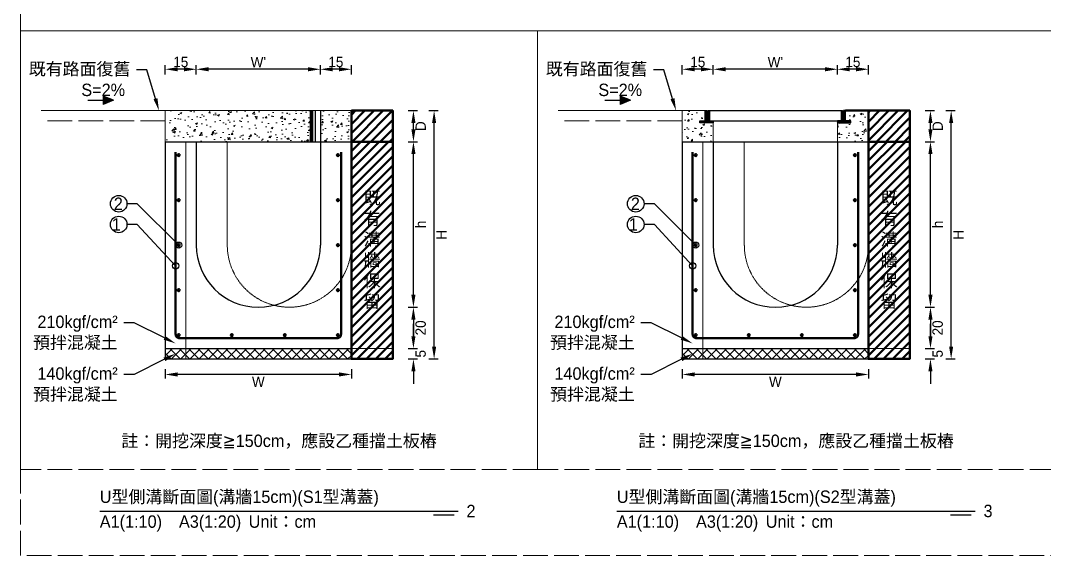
# Model space of a CAD drawing. Extents: x -8520 to 1950, y -2159 to 466.
# Drawn here: x -780 to -284.9, y -507 to -248.4 of the extents above; entities that cross this region are included whole.
import ezdxf
from ezdxf import colors
from ezdxf.entities.mleader import LeaderData, LeaderLine
from ezdxf.math import Vec2, Vec3

# ---------------------------------------------------------------- set-up
doc = ezdxf.new("R2010")
doc.units = 0
doc.header["$MEASUREMENT"] = 0
doc.linetypes.add('ACAD_ISO02W100', pattern=[15, 12, -3])
doc.linetypes.add('HIDDEN', pattern=[0.375, 0.25, -0.125])
for name, color, linetype, lineweight in [('一、3.基本-變更', 1, 'Continuous', 50), ('二、1.繪圖-既有設施', 8, 'Continuous', 20), ('二、2.繪圖-施作項目', 181, 'Continuous', 30), ('二、3.繪圖-排水流向', 170, 'Continuous', 30), ('二、4.繪圖-設計鋪面', 40, 'Continuous', 20), ('二、5.繪圖-鋼筋', 60, 'Continuous', 50), ('二、6.繪圖-其他施作項目', 35, 'Continuous', 30)]:
    doc.layers.add(name, color=color, linetype=linetype, lineweight=lineweight)
doc.layers.add('一、4.基本-隱藏', color=9, linetype='ACAD_ISO02W100', lineweight=20, plot=False)
doc.layers.add('三、3.文字-註解文字', color=2, linetype='Continuous')
doc.styles.add('次圖名(詳圖)', font='MS PGothic.ttf', dxfattribs={"height": 6})
doc.styles.add('註解文字(詳圖)', font='MS PGothic.ttf', dxfattribs={"height": 5})
doc.dimstyles.new('註解文字(詳圖)', dxfattribs={"dimtxt": 6, "dimasz": 6, "dimexe": 2, "dimexo": 5, "dimgap": 1, "dimtad": 2, "dimzin": 0, "dimdsep": 46, "dimtxsty": '註解文字(詳圖)', "dimcen": 0.1, "dimclrd": 256, "dimclre": 256, "dimclrt": 256, "dimadec": 0, "dimazin": 0, "dimtfac": 1, "dimtofl": 0, "dimtmove": 0, "dimatfit": 3, "dimfxlon": 1, "dimtolj": 1, "dimtzin": 0, "dimlwd": -1, "dimlwe": -1, "dimarcsym": 1})

# ---------------------------------------------------------------- blocks, each defined once
blk = doc.blocks.new('*D58')
at = {"layer": 'Defpoints', "color": 0, "transparency": 16777216}
for p in [(-445, -272), (-445, -307), (-385, -307)]:
    blk.add_point(p, dxfattribs=at)
at = {"layer": '三、3.文字-註解文字', "transparency": 16777216}
for p, q in [((-445, -274.5), (-445, -270)), ((-391, -272), (-439, -272)), ((-385, -274.5), (-385, -270))]:
    blk.add_line(p, q, dxfattribs=at)
for points in [[(-439, -271), (-439, -273), (-445, -272)], [(-391, -271), (-391, -273), (-385, -272)]]:
    blk.add_solid(points, dxfattribs=at)
at = {"layer": '三、3.文字-註解文字', "transparency": 16777216, "insert": (-415, -268.5), "char_height": 5, "attachment_point": 5, "style": '註解文字(詳圖)'}
blk.add_mtext("\\A1;W'", dxfattribs=at)
blk = doc.blocks.new('*D53')
at = {"layer": 'Defpoints', "color": 0, "transparency": 16777216}
for p in [(-460, -272), (-460, -307), (-445, -307)]:
    blk.add_point(p, dxfattribs=at)
at = {"layer": '三、3.文字-註解文字', "transparency": 16777216}
for p, q in [((-460, -274.5), (-460, -270)), ((-451, -272), (-454, -272)), ((-445, -274.5), (-445, -270))]:
    blk.add_line(p, q, dxfattribs=at)
for points in [[(-454, -271), (-454, -273), (-460, -272)], [(-451, -271), (-451, -273), (-445, -272)]]:
    blk.add_solid(points, dxfattribs=at)
at = {"layer": '三、3.文字-註解文字', "transparency": 16777216, "insert": (-452.5, -268.5), "char_height": 5, "attachment_point": 5, "style": '註解文字(詳圖)'}
blk.add_mtext('\\A1;15', dxfattribs=at)
blk = doc.blocks.new('*D54')
at = {"layer": 'Defpoints', "color": 0, "transparency": 16777216}
for p in [(-415, -307), (-340, -307), (-415, -387)]:
    blk.add_point(p, dxfattribs=at)
at = {"layer": '三、3.文字-註解文字', "transparency": 16777216}
for p, q in [((-342.5, -307), (-338, -307)), ((-340, -381), (-340, -313)), ((-342.5, -387), (-338, -387))]:
    blk.add_line(p, q, dxfattribs=at)
for points in [[(-341, -313), (-339, -313), (-340, -307)], [(-341, -381), (-339, -381), (-340, -387)]]:
    blk.add_solid(points, dxfattribs=at)
at = {"layer": '三、3.文字-註解文字', "transparency": 16777216, "insert": (-336.5, -347), "char_height": 5, "attachment_point": 5, "rotation": 90, "style": '註解文字(詳圖)'}
blk.add_mtext('\\A1;h', dxfattribs=at)
blk = doc.blocks.new('*D55')
at = {"layer": 'Defpoints', "color": 0, "transparency": 16777216}
for p in [(-415, -387), (-415, -407), (-340, -407)]:
    blk.add_point(p, dxfattribs=at)
at = {"layer": '三、3.文字-註解文字', "transparency": 16777216}
for p, q in [((-342.5, -387), (-338, -387)), ((-340, -393), (-340, -401)), ((-342.5, -407), (-338, -407))]:
    blk.add_line(p, q, dxfattribs=at)
for points in [[(-341, -393), (-339, -393), (-340, -387)], [(-341, -401), (-339, -401), (-340, -407)]]:
    blk.add_solid(points, dxfattribs=at)
at = {"layer": '三、3.文字-註解文字', "transparency": 16777216, "insert": (-336.5, -397), "char_height": 5, "attachment_point": 5, "rotation": 90, "style": '註解文字(詳圖)'}
blk.add_mtext('\\A1;20', dxfattribs=at)
blk = doc.blocks.new('*D56')
at = {"layer": 'Defpoints', "color": 0, "transparency": 16777216}
for p in [(-415, -407), (-415, -412), (-340, -412)]:
    blk.add_point(p, dxfattribs=at)
at = {"layer": '三、3.文字-註解文字', "transparency": 16777216}
for p, q in [((-340, -401), (-340, -395)), ((-342.5, -407), (-338, -407)), ((-342.5, -412), (-338, -412)), ((-340, -418), (-340, -424))]:
    blk.add_line(p, q, dxfattribs=at)
for points in [[(-341, -401), (-339, -401), (-340, -407)], [(-341, -418), (-339, -418), (-340, -412)]]:
    blk.add_solid(points, dxfattribs=at)
at = {"layer": '三、3.文字-註解文字', "transparency": 16777216, "insert": (-336.5, -409.5), "char_height": 5, "attachment_point": 5, "rotation": 90, "style": '註解文字(詳圖)'}
blk.add_mtext('\\A1;5', dxfattribs=at)
blk = doc.blocks.new('*D57')
at = {"layer": 'Defpoints', "color": 0, "transparency": 16777216}
for p in [(-460, -412), (-370, -412), (-460, -419.5)]:
    blk.add_point(p, dxfattribs=at)
at = {"layer": '三、3.文字-註解文字', "transparency": 16777216}
for p, q in [((-460, -417), (-460, -421.5)), ((-376, -419.5), (-454, -419.5)), ((-370, -417), (-370, -421.5))]:
    blk.add_line(p, q, dxfattribs=at)
for points in [[(-454, -418.5), (-454, -420.5), (-460, -419.5)], [(-376, -418.5), (-376, -420.5), (-370, -419.5)]]:
    blk.add_solid(points, dxfattribs=at)
at = {"layer": '三、3.文字-註解文字', "transparency": 16777216, "insert": (-415, -423), "char_height": 5, "attachment_point": 5, "style": '註解文字(詳圖)'}
blk.add_mtext('\\A1;W', dxfattribs=at)
blk = doc.blocks.new('排水流向')
at = {"layer": '二、3.繪圖-排水流向'}
h = blk.add_hatch(color=256, dxfattribs=at)
h.dxf.hatch_style = 1
h.paths.add_polyline_path([(0, 1), (0, -1), (2.5, 0)])
for points in [[(-3.75, 0), (0, 0)], [(0, 1), (0, -1)], [(2.5, 0), (0, 1)], [(2.5, 0), (0, -1)]]:
    blk.add_lwpolyline(points, dxfattribs=at)
blk = doc.blocks.new('*D52')
at = {"layer": 'Defpoints', "color": 0, "transparency": 16777216}
for p in [(-385, -272), (-385, -307), (-370, -307)]:
    blk.add_point(p, dxfattribs=at)
at = {"layer": '三、3.文字-註解文字', "transparency": 16777216}
for p, q in [((-385, -274.5), (-385, -270)), ((-376, -272), (-379, -272)), ((-370, -274.5), (-370, -270))]:
    blk.add_line(p, q, dxfattribs=at)
for points in [[(-379, -271), (-379, -273), (-385, -272)], [(-376, -271), (-376, -273), (-370, -272)]]:
    blk.add_solid(points, dxfattribs=at)
at = {"layer": '三、3.文字-註解文字', "transparency": 16777216, "insert": (-377.5, -268.5), "char_height": 5, "attachment_point": 5, "style": '註解文字(詳圖)'}
blk.add_mtext('\\A1;15', dxfattribs=at)
blk = doc.blocks.new('*D70')
at = {"layer": 'Defpoints', "color": 0, "transparency": 16777216}
for p in [(-350, -292), (-340, -292), (-350, -307)]:
    blk.add_point(p, dxfattribs=at)
at = {"layer": '三、3.文字-註解文字', "transparency": 16777216}
for p, q in [((-342.5, -292), (-338, -292)), ((-340, -301), (-340, -298)), ((-342.5, -307), (-338, -307))]:
    blk.add_line(p, q, dxfattribs=at)
for points in [[(-341, -298), (-339, -298), (-340, -292)], [(-341, -301), (-339, -301), (-340, -307)]]:
    blk.add_solid(points, dxfattribs=at)
at = {"layer": '三、3.文字-註解文字', "transparency": 16777216, "insert": (-336.5, -299.5), "char_height": 5, "attachment_point": 5, "rotation": 90, "style": '註解文字(詳圖)'}
blk.add_mtext('\\A1;D', dxfattribs=at)
blk = doc.blocks.new('*D71')
at = {"layer": 'Defpoints', "color": 0, "transparency": 16777216}
for p in [(-350, -292), (-330, -292), (-350, -412)]:
    blk.add_point(p, dxfattribs=at)
at = {"layer": '三、3.文字-註解文字', "transparency": 16777216}
for p, q in [((-332.5, -292), (-328, -292)), ((-330, -406), (-330, -298)), ((-332.5, -412), (-328, -412))]:
    blk.add_line(p, q, dxfattribs=at)
for points in [[(-331, -298), (-329, -298), (-330, -292)], [(-331, -406), (-329, -406), (-330, -412)]]:
    blk.add_solid(points, dxfattribs=at)
at = {"layer": '三、3.文字-註解文字', "transparency": 16777216, "insert": (-326.5, -352), "char_height": 5, "attachment_point": 5, "rotation": 90, "style": '註解文字(詳圖)'}
blk.add_mtext('\\A1;H', dxfattribs=at)
blk = doc.blocks.new('_Small')
at = {"color": 0, "linetype": 'ByBlock', "lineweight": -2}
blk.add_circle((0, 0), 0.25, dxfattribs=at)
blk = doc.blocks.new('*D72')
at = {"layer": 'Defpoints', "color": 0, "transparency": 16777216}
for p in [(-695, -272), (-695, -307), (-635, -307)]:
    blk.add_point(p, dxfattribs=at)
at = {"layer": '三、3.文字-註解文字', "transparency": 16777216}
for p, q in [((-695, -274.5), (-695, -270)), ((-641, -272), (-689, -272)), ((-635, -274.5), (-635, -270))]:
    blk.add_line(p, q, dxfattribs=at)
for points in [[(-689, -271), (-689, -273), (-695, -272)], [(-641, -271), (-641, -273), (-635, -272)]]:
    blk.add_solid(points, dxfattribs=at)
at = {"layer": '三、3.文字-註解文字', "transparency": 16777216, "insert": (-665, -268.5), "char_height": 5, "attachment_point": 5, "style": '註解文字(詳圖)'}
blk.add_mtext("\\A1;W'", dxfattribs=at)
blk = doc.blocks.new('*D73')
at = {"layer": 'Defpoints', "color": 0, "transparency": 16777216}
for p in [(-710, -272), (-710, -307), (-695, -307)]:
    blk.add_point(p, dxfattribs=at)
at = {"layer": '三、3.文字-註解文字', "transparency": 16777216}
for p, q in [((-710, -274.5), (-710, -270)), ((-701, -272), (-704, -272)), ((-695, -274.5), (-695, -270))]:
    blk.add_line(p, q, dxfattribs=at)
for points in [[(-704, -271), (-704, -273), (-710, -272)], [(-701, -271), (-701, -273), (-695, -272)]]:
    blk.add_solid(points, dxfattribs=at)
at = {"layer": '三、3.文字-註解文字', "transparency": 16777216, "insert": (-702.5, -268.5), "char_height": 5, "attachment_point": 5, "style": '註解文字(詳圖)'}
blk.add_mtext('\\A1;15', dxfattribs=at)
blk = doc.blocks.new('*D74')
at = {"layer": 'Defpoints', "color": 0, "transparency": 16777216}
for p in [(-665, -307), (-590, -307), (-665, -387)]:
    blk.add_point(p, dxfattribs=at)
at = {"layer": '三、3.文字-註解文字', "transparency": 16777216}
for p, q in [((-592.5, -307), (-588, -307)), ((-590, -381), (-590, -313)), ((-592.5, -387), (-588, -387))]:
    blk.add_line(p, q, dxfattribs=at)
for points in [[(-591, -313), (-589, -313), (-590, -307)], [(-591, -381), (-589, -381), (-590, -387)]]:
    blk.add_solid(points, dxfattribs=at)
at = {"layer": '三、3.文字-註解文字', "transparency": 16777216, "insert": (-586.5, -347), "char_height": 5, "attachment_point": 5, "rotation": 90, "style": '註解文字(詳圖)'}
blk.add_mtext('\\A1;h', dxfattribs=at)
blk = doc.blocks.new('*D75')
at = {"layer": 'Defpoints', "color": 0, "transparency": 16777216}
for p in [(-665, -387), (-665, -407), (-590, -407)]:
    blk.add_point(p, dxfattribs=at)
at = {"layer": '三、3.文字-註解文字', "transparency": 16777216}
for p, q in [((-592.5, -387), (-588, -387)), ((-590, -393), (-590, -401)), ((-592.5, -407), (-588, -407))]:
    blk.add_line(p, q, dxfattribs=at)
for points in [[(-591, -393), (-589, -393), (-590, -387)], [(-591, -401), (-589, -401), (-590, -407)]]:
    blk.add_solid(points, dxfattribs=at)
at = {"layer": '三、3.文字-註解文字', "transparency": 16777216, "insert": (-586.5, -397), "char_height": 5, "attachment_point": 5, "rotation": 90, "style": '註解文字(詳圖)'}
blk.add_mtext('\\A1;20', dxfattribs=at)
blk = doc.blocks.new('*D76')
at = {"layer": 'Defpoints', "color": 0, "transparency": 16777216}
for p in [(-665, -407), (-665, -412), (-590, -412)]:
    blk.add_point(p, dxfattribs=at)
at = {"layer": '三、3.文字-註解文字', "transparency": 16777216}
for p, q in [((-590, -401), (-590, -395)), ((-592.5, -407), (-588, -407)), ((-592.5, -412), (-588, -412)), ((-590, -418), (-590, -424))]:
    blk.add_line(p, q, dxfattribs=at)
for points in [[(-591, -401), (-589, -401), (-590, -407)], [(-591, -418), (-589, -418), (-590, -412)]]:
    blk.add_solid(points, dxfattribs=at)
at = {"layer": '三、3.文字-註解文字', "transparency": 16777216, "insert": (-586.5, -409.5), "char_height": 5, "attachment_point": 5, "rotation": 90, "style": '註解文字(詳圖)'}
blk.add_mtext('\\A1;5', dxfattribs=at)
blk = doc.blocks.new('*D77')
at = {"layer": 'Defpoints', "color": 0, "transparency": 16777216}
for p in [(-710, -412), (-620, -412), (-710, -419.5)]:
    blk.add_point(p, dxfattribs=at)
at = {"layer": '三、3.文字-註解文字', "transparency": 16777216}
for p, q in [((-710, -417), (-710, -421.5)), ((-626, -419.5), (-704, -419.5)), ((-620, -417), (-620, -421.5))]:
    blk.add_line(p, q, dxfattribs=at)
for points in [[(-704, -418.5), (-704, -420.5), (-710, -419.5)], [(-626, -418.5), (-626, -420.5), (-620, -419.5)]]:
    blk.add_solid(points, dxfattribs=at)
at = {"layer": '三、3.文字-註解文字', "transparency": 16777216, "insert": (-665, -423), "char_height": 5, "attachment_point": 5, "style": '註解文字(詳圖)'}
blk.add_mtext('\\A1;W', dxfattribs=at)
blk = doc.blocks.new('*D80')
at = {"layer": 'Defpoints', "color": 0, "transparency": 16777216}
for p in [(-635, -272), (-635, -307), (-620, -307)]:
    blk.add_point(p, dxfattribs=at)
at = {"layer": '三、3.文字-註解文字', "transparency": 16777216}
for p, q in [((-635, -274.5), (-635, -270)), ((-626, -272), (-629, -272)), ((-620, -274.5), (-620, -270))]:
    blk.add_line(p, q, dxfattribs=at)
for points in [[(-629, -271), (-629, -273), (-635, -272)], [(-626, -271), (-626, -273), (-620, -272)]]:
    blk.add_solid(points, dxfattribs=at)
at = {"layer": '三、3.文字-註解文字', "transparency": 16777216, "insert": (-627.5, -268.5), "char_height": 5, "attachment_point": 5, "style": '註解文字(詳圖)'}
blk.add_mtext('\\A1;15', dxfattribs=at)
blk = doc.blocks.new('*D78')
at = {"layer": 'Defpoints', "color": 0, "transparency": 16777216}
for p in [(-600, -292), (-590, -292), (-600, -307)]:
    blk.add_point(p, dxfattribs=at)
at = {"layer": '三、3.文字-註解文字', "transparency": 16777216}
for p, q in [((-592.5, -292), (-588, -292)), ((-590, -301), (-590, -298)), ((-592.5, -307), (-588, -307))]:
    blk.add_line(p, q, dxfattribs=at)
for points in [[(-591, -298), (-589, -298), (-590, -292)], [(-591, -301), (-589, -301), (-590, -307)]]:
    blk.add_solid(points, dxfattribs=at)
at = {"layer": '三、3.文字-註解文字', "transparency": 16777216, "insert": (-586.5, -299.5), "char_height": 5, "attachment_point": 5, "rotation": 90, "style": '註解文字(詳圖)'}
blk.add_mtext('\\A1;D', dxfattribs=at)
blk = doc.blocks.new('*D79')
at = {"layer": 'Defpoints', "color": 0, "transparency": 16777216}
for p in [(-600, -292), (-580, -292), (-600, -412)]:
    blk.add_point(p, dxfattribs=at)
at = {"layer": '三、3.文字-註解文字', "transparency": 16777216}
for p, q in [((-582.5, -292), (-578, -292)), ((-580, -406), (-580, -298)), ((-582.5, -412), (-578, -412))]:
    blk.add_line(p, q, dxfattribs=at)
for points in [[(-581, -298), (-579, -298), (-580, -292)], [(-581, -406), (-579, -406), (-580, -412)]]:
    blk.add_solid(points, dxfattribs=at)
at = {"layer": '三、3.文字-註解文字', "transparency": 16777216, "insert": (-576.5, -352), "char_height": 5, "attachment_point": 5, "rotation": 90, "style": '註解文字(詳圖)'}
blk.add_mtext('\\A1;H', dxfattribs=at)

msp = doc.modelspace()

# ---------------------------------------------------------------- hatches: boundary and pattern name
at = {"layer": '一、3.基本-變更'}
h = msp.add_hatch(dxfattribs=at)
h.set_pattern_fill('ANSI31', color=256)
h.set_pattern_definition([(45, (277.442, -528.0457), (-2.245064, 2.245064), [])])
h.paths.add_polyline_path([(-620, -307), (-600, -307), (-600, -292), (-620, -292)])
h = msp.add_hatch(dxfattribs=at)
h.set_pattern_fill('ANSI31', color=256)
h.set_pattern_definition([(45, (527.442, -486.5736), (-2.245064, 2.245064), [])])
h.paths.add_polyline_path([(-370, -292), (-370, -307), (-350, -307), (-350, -292)])
h = msp.add_hatch(dxfattribs=at)
h.set_pattern_fill('ANSI31', color=256)
h.set_pattern_definition([(45, (-592.6355, -683.783), (-2.245064, 2.245064), [])])
h.paths.add_polyline_path([(-620, -412), (-600, -412), (-600, -307), (-620, -307)])
h = msp.add_hatch(dxfattribs=at)
h.set_pattern_fill('ANSI31', color=256)
h.set_pattern_definition([(45, (-342.6355, -683.783), (-2.245064, 2.245064), [])])
h.paths.add_polyline_path([(-370, -412), (-350, -412), (-350, -307), (-370, -307)])
at = {"layer": '二、1.繪圖-既有設施'}
h = msp.add_hatch(dxfattribs=at)
h.set_pattern_fill('AR-CONC', color=256, scale=0.05)
h.set_pattern_definition([(50, (277.442, -528.046), (9.109233, -0.796954), [0.9525, -10.4775]), (355, (277.442, -528.046), (-1.76217, 9.55284), [0.762, -8.38203]), (100.4514, (278.201, -528.112), (7.34706, 8.75589), [0.8095, -8.90451]), (46.1842, (277.442, -525.506), (13.55395, -2.10212), [1.42875, -15.71625]), (96.6356, (278.571, -525.681), (11.8702, 12.3713), [1.21425, -13.35678]), (351.1842, (277.442, -525.506), (11.8702, 12.3713), [1.143, -12.57299]), (21, (278.712, -526.141), (7.58072, -5.11326), [0.9525, -10.4775]), (326, (278.712, -526.141), (3.0901, 9.2094), [0.762, -8.382]), (71.4514, (279.344, -526.567), (10.67082, 4.09614), [0.8095, -8.9045]), (37.5, (277.442, -528.0457), (0.15443, 4.227752), [0, -8.2804, 0, -8.509, 0, -8.41375]), (7.5, (277.442, -528.0457), (3.340983, 5.009029), [0, -4.8514, 0, -8.0899, 0, -3.20675]), (327.5, (274.61, -528.0457), (6.77953, -0.286437), [0, -3.175, 0, -9.906, 0, -13.1445]), (317.5, (273.34, -528.046), (7.40646, 1.271325), [0, -4.1275, 0, -6.5786, 0, -9.3345])])
h.paths.add_polyline_path([(-640, -307), (-640, -292), (-710, -292), (-710, -307)])
h.paths.add_polyline_path([(-620, -292), (-635, -292), (-635, -307), (-620, -307)])
h = msp.add_hatch(dxfattribs=at)
h.set_pattern_fill('AR-CONC', color=256, scale=0.05)
h.set_pattern_definition([(50, (527.442, -486.5736), (9.109233, -0.796954), [0.9525, -10.4775]), (355, (527.442, -486.574), (-1.76217, 9.55284), [0.762, -8.38203]), (100.4514, (528.201, -486.64), (7.34706, 8.75589), [0.8095, -8.90451]), (46.1842, (527.442, -484.034), (13.55395, -2.10212), [1.42875, -15.71625]), (96.6356, (528.571, -484.209), (11.8702, 12.3713), [1.21425, -13.35678]), (351.1842, (527.442, -484.034), (11.8702, 12.3713), [1.143, -12.57299]), (21, (528.712, -484.6686), (7.58072, -5.11326), [0.9525, -10.4775]), (326, (528.712, -484.669), (3.0901, 9.2094), [0.762, -8.382]), (71.4514, (529.344, -485.095), (10.67082, 4.09614), [0.8095, -8.9045]), (37.5, (527.442, -486.5736), (0.15443, 4.227752), [0, -8.2804, 0, -8.509, 0, -8.41375]), (7.5, (527.442, -486.5736), (3.340983, 5.009029), [0, -4.8514, 0, -8.0899, 0, -3.20675]), (327.5, (524.61, -486.5736), (6.77953, -0.286437), [0, -3.175, 0, -9.906, 0, -13.1445]), (317.5, (523.34, -486.5736), (7.40646, 1.271325), [0, -4.1275, 0, -6.5786, 0, -9.3345])])
h.paths.add_polyline_path([(-451.5, -297), (-448.9, -297), (-448.9, -292), (-460, -292), (-460, -307), (-445, -307), (-445, -297.9), (-451.5, -297.9)])
h.paths.add_polyline_path([(-370, -292), (-381.1, -292), (-381.1, -297), (-378.5, -297), (-378.5, -297.9), (-385, -297.9), (-385, -307), (-370, -307)])
at = {"layer": '二、2.繪圖-施作項目'}
h = msp.add_hatch(dxfattribs=at)
h.set_pattern_fill('ANSI37', color=256)
h.set_pattern_definition([(45, (-592.6355, -683.783), (-2.245064, 2.245064), []), (135, (-592.6355, -683.783), (-2.245064, -2.245064), [])])
h.paths.add_polyline_path([(-710, -407), (-710, -412), (-620, -412), (-620, -407)])
h = msp.add_hatch(dxfattribs=at)
h.set_pattern_fill('ANSI37', color=256)
h.set_pattern_definition([(45, (-342.6355, -683.783), (-2.245064, 2.245064), []), (135, (-342.6355, -683.783), (-2.245064, -2.245064), [])])
h.paths.add_polyline_path([(-460, -407), (-460, -412), (-370, -412), (-370, -407)])
at = {"layer": '二、5.繪圖-鋼筋'}
h = msp.add_hatch(color=256, dxfattribs=at)
h.dxf.hatch_style = 1
h.paths.add_polyline_path([(-703, -313.5, 1), (-704, -313.5, 1)])
h = msp.add_hatch(color=256, dxfattribs=at)
h.dxf.hatch_style = 1
h.paths.add_polyline_path([(-626, -313.5, 1), (-627, -313.5, 1)])
h = msp.add_hatch(color=256, dxfattribs=at)
h.dxf.hatch_style = 1
h.paths.add_polyline_path([(-453, -313.5, 1), (-454, -313.5, 1)])
h = msp.add_hatch(color=256, dxfattribs=at)
h.dxf.hatch_style = 1
h.paths.add_polyline_path([(-376, -313.5, 1), (-377, -313.5, 1)])
h = msp.add_hatch(color=256, dxfattribs=at)
h.dxf.hatch_style = 1
h.paths.add_polyline_path([(-703, -335.25, 1), (-704, -335.25, 1)])
h = msp.add_hatch(color=256, dxfattribs=at)
h.dxf.hatch_style = 1
h.paths.add_polyline_path([(-626, -335.25, 1), (-627, -335.25, 1)])
h = msp.add_hatch(color=256, dxfattribs=at)
h.dxf.hatch_style = 1
h.paths.add_polyline_path([(-453, -335.25, 1), (-454, -335.25, 1)])
h = msp.add_hatch(color=256, dxfattribs=at)
h.dxf.hatch_style = 1
h.paths.add_polyline_path([(-376, -335.25, 1), (-377, -335.25, 1)])
h = msp.add_hatch(color=256, dxfattribs=at)
h.dxf.hatch_style = 1
h.paths.add_polyline_path([(-703, -357, 1), (-704, -357, 1)])
h = msp.add_hatch(color=256, dxfattribs=at)
h.dxf.hatch_style = 1
h.paths.add_polyline_path([(-626, -357, 1), (-627, -357, 1)])
h = msp.add_hatch(color=256, dxfattribs=at)
h.dxf.hatch_style = 1
h.paths.add_polyline_path([(-453, -357, 1), (-454, -357, 1)])
h = msp.add_hatch(color=256, dxfattribs=at)
h.dxf.hatch_style = 1
h.paths.add_polyline_path([(-376, -357, 1), (-377, -357, 1)])
h = msp.add_hatch(color=256, dxfattribs=at)
h.dxf.hatch_style = 1
h.paths.add_polyline_path([(-703, -378.75, 1), (-704, -378.75, 1)])
h = msp.add_hatch(color=256, dxfattribs=at)
h.dxf.hatch_style = 1
h.paths.add_polyline_path([(-626, -378.75, 1), (-627, -378.75, 1)])
h = msp.add_hatch(color=256, dxfattribs=at)
h.dxf.hatch_style = 1
h.paths.add_polyline_path([(-453, -378.75, 1), (-454, -378.75, 1)])
h = msp.add_hatch(color=256, dxfattribs=at)
h.dxf.hatch_style = 1
h.paths.add_polyline_path([(-376, -378.75, 1), (-377, -378.75, 1)])
h = msp.add_hatch(color=256, dxfattribs=at)
h.dxf.hatch_style = 1
h.paths.add_polyline_path([(-703, -400.5, 1), (-704, -400.5, 1)])
h = msp.add_hatch(color=256, dxfattribs=at)
h.dxf.hatch_style = 1
h.paths.add_polyline_path([(-677.33, -400.5, 1), (-678.33, -400.5, 1)])
h = msp.add_hatch(color=256, dxfattribs=at)
h.dxf.hatch_style = 1
h.paths.add_polyline_path([(-651.66, -400.5, 1), (-652.66, -400.5, 1)])
h = msp.add_hatch(color=256, dxfattribs=at)
h.dxf.hatch_style = 1
h.paths.add_polyline_path([(-626, -400.5, 1), (-627, -400.5, 1)])
h = msp.add_hatch(color=256, dxfattribs=at)
h.dxf.hatch_style = 1
h.paths.add_polyline_path([(-453, -400.5, 1), (-454, -400.5, 1)])
h = msp.add_hatch(color=256, dxfattribs=at)
h.dxf.hatch_style = 1
h.paths.add_polyline_path([(-427.33, -400.5, 1), (-428.33, -400.5, 1)])
h = msp.add_hatch(color=256, dxfattribs=at)
h.dxf.hatch_style = 1
h.paths.add_polyline_path([(-401.66, -400.5, 1), (-402.66, -400.5, 1)])
h = msp.add_hatch(color=256, dxfattribs=at)
h.dxf.hatch_style = 1
h.paths.add_polyline_path([(-376, -400.5, 1), (-377, -400.5, 1)])
at = {"layer": '二、6.繪圖-其他施作項目'}
h = msp.add_hatch(dxfattribs=at)
h.set_pattern_fill('ANSI31', color=256, scale=0.1)
h.set_pattern_definition([(45, (779.83422, -1287.46255), (-0.2245064, 0.2245064), [])])
h.paths.add_polyline_path([(-448, -292), (-448.9, -292), (-448.9, -297), (-451.5, -297), (-451.5, -297.9), (-445, -297.9), (-445, -297), (-448, -297)])
h.paths.add_polyline_path([(-382, -297), (-385, -297), (-385, -297.9), (-378.5, -297.9), (-378.5, -297), (-381.1, -297), (-381.1, -292), (-382, -292)])

# ---------------------------------------------------------------- linework, layer by layer
at = {"layer": '一、3.基本-變更'}
for points in [[(-620, -292), (-600, -292), (-600, -307), (-620, -307)], [(-370, -292), (-350, -292), (-350, -307), (-370, -307)], [(-620, -307), (-600, -307), (-600, -412), (-620, -412)], [(-370, -307), (-350, -307), (-350, -412), (-370, -412)]]:
    msp.add_lwpolyline(points, close=True, dxfattribs=at)
msp.add_lwpolyline([(-381.1, -292), (-370, -292)], dxfattribs=at)
at = {"layer": '一、4.基本-隱藏'}
for points in [[(-780, 0), (0, 0), (0, -253.5), (-780, -253.5)], [(-780, 0), (0, 0), (0, -507), (-780, -507)], [(-780, 0), (0, 0), (0, -507), (-780, -507)], [(-780, -253.5), (-530, -253.5), (-530, -465.5), (-780, -465.5)], [(-530, -253.5), (-280, -253.5), (-280, -465.5), (-530, -465.5)]]:
    msp.add_lwpolyline(points, close=True, dxfattribs=at)
at = {"layer": '一、4.基本-隱藏', "linetype": 'HIDDEN'}
for points in [[(-600, -307), (-700, -307)], [(-700, -307), (-700, -412)], [(-680, -307), (-680, -357)], [(-620, -307), (-620, -357)], [(-600, -307), (-600, -412)], [(-350, -307), (-450, -307)], [(-450, -307), (-450, -412)], [(-430, -307), (-430, -357)], [(-370, -307), (-370, -357)], [(-350, -307), (-350, -412)], [(-600, -407), (-700, -407)], [(-350, -407), (-450, -407)], [(-600, -412), (-700, -412)], [(-350, -412), (-450, -412)]]:
    msp.add_lwpolyline(points, dxfattribs=at)
for centre in [(-650, -357), (-400, -357)]:
    msp.add_arc(centre, 30, 180, 0, dxfattribs=at)
at = {"layer": '三、3.文字-註解文字'}
for points in [[(-741.66, -485.5), (-568.34, -485.5)], [(-570.34, -487.5), (-580.34, -487.5)], [(-491.66, -485.5), (-318.34, -485.5)], [(-320.34, -487.5), (-330.34, -487.5)]]:
    msp.add_lwpolyline(points, dxfattribs=at)
for centre in [(-732.5, -337), (-482.5, -337), (-732.5, -347), (-482.5, -347)]:
    msp.add_circle(centre, 4, dxfattribs=at)
at = {"layer": '二、1.繪圖-既有設施'}
for points in [[(-710, -292), (-620, -292)], [(-710, -292), (-710, -307)], [(-620, -292), (-620, -307)], [(-460, -292), (-448.9, -292)], [(-460, -292), (-460, -307)], [(-370, -292), (-370, -307)], [(-445, -297), (-445, -307)], [(-385, -297), (-385, -307)]]:
    msp.add_lwpolyline(points, dxfattribs=at)
at = {"layer": '二、2.繪圖-施作項目'}
for points in [[(-710, -307), (-620, -307)], [(-710, -307), (-710, -412)], [(-695, -307), (-695, -357)], [(-635, -307), (-635, -357)], [(-620, -307), (-620, -412)], [(-460, -307), (-370, -307)], [(-460, -307), (-460, -412)], [(-445, -307), (-445, -357)], [(-385, -307), (-385, -357)], [(-370, -307), (-370, -412)], [(-710, -407), (-620, -407)], [(-460, -407), (-370, -407)], [(-710, -412), (-620, -412)], [(-460, -412), (-370, -412)]]:
    msp.add_lwpolyline(points, dxfattribs=at)
for centre in [(-665, -357), (-415, -357)]:
    msp.add_arc(centre, 30, 180, 0, dxfattribs=at)
at = {"layer": '二、4.繪圖-設計鋪面'}
for points in [[(-710, -292), (-770, -292)], [(-460, -292), (-520, -292)]]:
    msp.add_lwpolyline(points, dxfattribs=at)
at = {"layer": '二、4.繪圖-設計鋪面', "linetype": 'ACAD_ISO02W100'}
for points in [[(-710, -297), (-770, -297)], [(-460, -297), (-520, -297)]]:
    msp.add_lwpolyline(points, dxfattribs=at)
at = {"layer": '二、5.繪圖-鋼筋'}
for points in [[(-625, -312), (-625, -400, -0.4142136), (-627, -402), (-703, -402, -0.4142136), (-705, -400), (-705, -312)], [(-375, -312), (-375, -400, -0.4142136), (-377, -402), (-453, -402, -0.4142136), (-455, -400), (-455, -312)]]:
    msp.add_lwpolyline(points, format="xyb", dxfattribs=at)
for centre in [(-703.5, -313.5), (-626.5, -313.5), (-453.5, -313.5), (-376.5, -313.5), (-703.5, -335.25), (-626.5, -335.25), (-453.5, -335.25), (-376.5, -335.25), (-703.5, -357), (-626.5, -357), (-453.5, -357), (-376.5, -357), (-703.5, -378.75), (-626.5, -378.75), (-453.5, -378.75), (-376.5, -378.75), (-703.5, -400.5), (-677.83, -400.5), (-652.16, -400.5), (-626.5, -400.5), (-453.5, -400.5), (-427.83, -400.5), (-402.16, -400.5), (-376.5, -400.5)]:
    msp.add_circle(centre, 0.5, dxfattribs=at)
at = {"layer": '二、6.繪圖-其他施作項目'}
for points in [[(-640, -292), (-640, -307)], [(-639.375, -292), (-639.375, -307)], [(-638.75, -292), (-638.75, -307)], [(-637.5, -292), (-637.5, -307)], [(-635, -292), (-635, -307)], [(-447.5, -292), (-447.5, -297)], [(-447.5, -292), (-382.5, -292)], [(-446.9, -292), (-446.9, -297)], [(-383.1, -292), (-383.1, -297)], [(-382.5, -292), (-382.5, -297)], [(-447.5, -297), (-382.5, -297)]]:
    msp.add_lwpolyline(points, dxfattribs=at)
for points in [[(-451.5, -297), (-448.9, -297), (-448.9, -292), (-448, -292), (-448, -297), (-445, -297), (-445, -297.9), (-451.5, -297.9)], [(-381.1, -292), (-382, -292), (-382, -297), (-385, -297), (-385, -297.9), (-378.5, -297.9), (-378.5, -297), (-381.1, -297)]]:
    msp.add_lwpolyline(points, close=True, dxfattribs=at)

# ---------------------------------------------------------------- block references
at = {"xscale": 2, "yscale": 2, "zscale": 2}
for p in [(-740, -287), (-490, -287)]:
    msp.add_blockref('排水流向', p, dxfattribs=at)

# ---------------------------------------------------------------- texts
at = {"layer": '三、3.文字-註解文字', "char_height": 6}
for s, width, gutter_width, insert, attachment_point, style in [('{\\fMS PGothic|b0|i0|c128|p34;既有溝牆}保留', 6, 30, (-610, -359.5), 5, '次圖名(詳圖)'), ('{\\fMS PGothic|b0|i0|c128|p34;既有溝牆}保留', 6, 30, (-360, -359.5), 5, '次圖名(詳圖)'), ('{\\fMS PGothic|b0|i0|c128|p34;註：開挖深度≧150cm，應設乙種擋土板樁}', 156.49231, 30, (-655, -452), 5, '註解文字(詳圖)'), ('{\\fMS PGothic|b0|i0|c128|p34;註：開挖深度≧150cm，應設乙種擋土板樁}', 156.49231, 30, (-405, -452), 5, '註解文字(詳圖)'), ('{\\fMS PGothic|b0|i0|c128|p34;U型側溝斷面圖(溝牆15cm)}(S1型溝蓋)', 143.40617, 15, (-741.66, -479.5), 4, '次圖名(詳圖)'), ('{\\fMS PGothic|b0|i0|c128|p34;U型側溝斷面圖}(溝牆15cm){\\fMS PGothic|b0|i0|c128|p34;(S2型溝蓋)}', 142.18757, 15, (-491.66, -479.5), 4, '次圖名(詳圖)'), ('2', 3, 15, (-564.34, -485.5), 4, '次圖名(詳圖)'), ('3', 3, 15, (-314.34, -485.5), 4, '次圖名(詳圖)'), ('A1(1:10)\u3000A3(1:20){\\fMS PGothic|b0|i0|c128|p34;^IUnit：cm}', 136.03259, 15, (-741.66, -491.5), 4, '次圖名(詳圖)'), ('A1(1:10)\u3000A3(1:20){\\fMS PGothic|b0|i0|c128|p34;^IUnit：cm}', 136.03259, 15, (-491.66, -491.5), 4, '次圖名(詳圖)')]:
    msp.add_mtext_dynamic_manual_height_columns(s, width=width, gutter_width=gutter_width, heights=[0], dxfattribs=dict(at, insert=insert, attachment_point=attachment_point, style=style))
at = {"layer": '二、3.繪圖-排水流向', "char_height": 6, "attachment_point": 5, "style": '註解文字(詳圖)'}
for insert in [(-740, -282), (-490, -282)]:
    msp.add_mtext_dynamic_manual_height_columns('{\\fMS PGothic|b0|i0|c128|p34;S=2%}', width=10.17412, gutter_width=30, heights=[0], dxfattribs=dict(at, insert=insert))

# ---------------------------------------------------------------- dimensions: what is measured, and where the dimension line sits
at = {"layer": '三、3.文字-註解文字'}
for base, p1, p2, text, picture, middle in [((-710, -272), (-695, -307), (-710, -307), '15', '*D73', (-702.5, -268.5)), ((-695, -272), (-635, -307), (-695, -307), "W'", '*D72', (-665, -268.5)), ((-635, -272), (-620, -307), (-635, -307), '15', '*D80', (-627.5, -268.5)), ((-460, -272), (-445, -307), (-460, -307), '15', '*D53', (-452.5, -268.5)), ((-445, -272), (-385, -307), (-445, -307), "W'", '*D58', (-415, -268.5)), ((-385, -272), (-370, -307), (-385, -307), '15', '*D52', (-377.5, -268.5)), ((-710, -419.5), (-620, -412), (-710, -412), 'W', '*D77', (-665, -423)), ((-460, -419.5), (-370, -412), (-460, -412), 'W', '*D57', (-415, -423))]:
    dim = msp.add_linear_dim(base=base, p1=p1, p2=p2, text=text, dimstyle='註解文字(詳圖)', dxfattribs=at)
    dim.commit()
    dim.dimension.update_dxf_attribs({"geometry": picture, "text_midpoint": middle})
for base, p1, p2, text, picture, middle in [((-590, -292), (-600, -307), (-600, -292), 'D', '*D78', (-586.5, -299.5)), ((-580, -292), (-600, -412), (-600, -292), 'H', '*D79', (-576.5, -352)), ((-340, -292), (-350, -307), (-350, -292), 'D', '*D70', (-336.5, -299.5)), ((-330, -292), (-350, -412), (-350, -292), 'H', '*D71', (-326.5, -352)), ((-590, -307), (-665, -387), (-665, -307), 'h', '*D74', (-586.5, -347)), ((-340, -307), (-415, -387), (-415, -307), 'h', '*D54', (-336.5, -347)), ((-590, -407), (-665, -387), (-665, -407), '20', '*D75', (-586.5, -397)), ((-340, -407), (-415, -387), (-415, -407), '20', '*D55', (-336.5, -397)), ((-590, -412), (-665, -407), (-665, -412), '5', '*D76', (-586.5, -409.5)), ((-340, -412), (-415, -407), (-415, -412), '5', '*D56', (-336.5, -409.5))]:
    dim = msp.add_linear_dim(base=base, p1=p1, p2=p2, angle=90, text=text, dimstyle='註解文字(詳圖)', dxfattribs=at)
    dim.commit()
    dim.dimension.update_dxf_attribs({"geometry": picture, "text_midpoint": middle})

# ---------------------------------------------------------------- leaders
ml = msp.add_multileader_mtext('Standard', dxfattribs=at)
ml.set_content('既有路面復舊', color=256, style='註解文字(詳圖)')
ml.set_leader_properties(color=256, linetype='ByLayer', lineweight=-1)
ml.build(insert=Vec2(0, 0))
ml.multileader.update_dxf_attribs({"dogleg_length": 5, "arrow_head_size": 6})
ctx = ml.context
ctx.base_point, ctx.char_height, ctx.arrow_head_size, ctx.landing_gap_size, ctx.plane_origin = Vec3(-781.216, -272.25), 6, 6, 3, Vec3(-797.851, -250.337)
ctx.text_align_type = 2
notes = []
notes.append((ctx, [(1, (1, 1, 0), (-718.875, -272.25), (-1, 0), 5, [(0, [(-713.02, -292)], 0, [])])]))
ctx.mtext.insert, ctx.mtext.alignment, ctx.mtext.flow_direction = Vec3(-726.875, -268.841), 3, 5
ml = msp.add_multileader_mtext('Standard', dxfattribs=at)
ml.set_content('既有路面復舊', color=256, style='註解文字(詳圖)')
ml.set_leader_properties(color=256, linetype='ByLayer', lineweight=-1)
ml.build(insert=Vec2(0, 0))
ml.multileader.update_dxf_attribs({"dogleg_length": 5, "arrow_head_size": 6})
ctx = ml.context
ctx.base_point, ctx.char_height, ctx.arrow_head_size, ctx.landing_gap_size, ctx.plane_origin = Vec3(-531.216, -272.25), 6, 6, 3, Vec3(-547.851, -250.337)
ctx.text_align_type = 2
notes.append((ctx, [(1, (1, 1, 0), (-468.875, -272.25), (-1, 0), 5, [(0, [(-463.02, -292)], 0, [])])]))
ctx.mtext.insert, ctx.mtext.alignment, ctx.mtext.flow_direction = Vec3(-476.875, -268.841), 3, 5
ml = msp.add_multileader_mtext('Standard', dxfattribs=at)
ml.set_content('2', color=256, style='註解文字(詳圖)')
ml.set_leader_properties(color=256, linetype='ByLayer', lineweight=-1)
ml.set_arrow_properties(name='SMALL')
ml.build(insert=Vec2(0, 0))
ml.multileader.update_dxf_attribs({"dogleg_length": 5, "arrow_head_size": 6})
ctx = ml.context
ctx.base_point, ctx.char_height, ctx.arrow_head_size, ctx.plane_origin = Vec3(-735.977, -337), 6, 6, Vec3(-702, -357)
ctx.text_align_type = 2
notes.append((ctx, [(0, (1, 1, 0), (-723.5, -337), (-1, 0), 5, [(0, [(-703.5, -357)], 0, [])])]))
ctx.mtext.insert, ctx.mtext.alignment, ctx.mtext.flow_direction = Vec3(-730.5, -334), 3, 5
ml = msp.add_multileader_mtext('Standard', dxfattribs=at)
ml.set_content('2', color=256, style='註解文字(詳圖)')
ml.set_leader_properties(color=256, linetype='ByLayer', lineweight=-1)
ml.set_arrow_properties(name='SMALL')
ml.build(insert=Vec2(0, 0))
ml.multileader.update_dxf_attribs({"dogleg_length": 5, "arrow_head_size": 6})
ctx = ml.context
ctx.base_point, ctx.char_height, ctx.arrow_head_size, ctx.plane_origin = Vec3(-485.977, -337), 6, 6, Vec3(-452, -357)
ctx.text_align_type = 2
notes.append((ctx, [(0, (1, 1, 0), (-473.5, -337), (-1, 0), 5, [(0, [(-453.5, -357)], 0, [])])]))
ctx.mtext.insert, ctx.mtext.alignment, ctx.mtext.flow_direction = Vec3(-480.5, -334), 3, 5
ml = msp.add_multileader_mtext('Standard', dxfattribs=at)
ml.set_content('1', color=256, style='註解文字(詳圖)')
ml.set_leader_properties(color=256, linetype='ByLayer', lineweight=-1)
ml.set_arrow_properties(name='SMALL')
ml.build(insert=Vec2(0, 0))
ml.multileader.update_dxf_attribs({"dogleg_length": 5, "arrow_head_size": 6})
ctx = ml.context
ctx.base_point, ctx.char_height, ctx.arrow_head_size, ctx.landing_gap_size, ctx.plane_origin = Vec3(-736.307, -347), 6, 6, 3, Vec3(-702, -367)
ctx.text_align_type = 2
notes.append((ctx, [(0, (1, 1, 0), (-723.5, -347), (-1, 0), 5, [(0, [(-705, -367)], 0, [])])]))
ctx.mtext.insert, ctx.mtext.alignment, ctx.mtext.flow_direction = Vec3(-731.5, -344), 3, 5
ml = msp.add_multileader_mtext('Standard', dxfattribs=at)
ml.set_content('1', color=256, style='註解文字(詳圖)')
ml.set_leader_properties(color=256, linetype='ByLayer', lineweight=-1)
ml.set_arrow_properties(name='SMALL')
ml.build(insert=Vec2(0, 0))
ml.multileader.update_dxf_attribs({"dogleg_length": 5, "arrow_head_size": 6})
ctx = ml.context
ctx.base_point, ctx.char_height, ctx.arrow_head_size, ctx.landing_gap_size, ctx.plane_origin = Vec3(-486.307, -347), 6, 6, 3, Vec3(-452, -367)
ctx.text_align_type = 2
notes.append((ctx, [(0, (1, 1, 0), (-473.5, -347), (-1, 0), 5, [(0, [(-455, -367)], 0, [])])]))
ctx.mtext.insert, ctx.mtext.alignment, ctx.mtext.flow_direction = Vec3(-481.5, -344), 3, 5
ml = msp.add_multileader_mtext('Standard', dxfattribs=at)
ml.set_content('{\\fMS PGothic|b0|i0|c128|p34;210kgf/cm²}\\P預拌{\\fMS PGothic|b0|i0|c128|p34;混凝土}', color=256, style='註解文字(詳圖)')
ml.set_leader_properties(color=256, linetype='ByLayer', lineweight=-1)
ml.build(insert=Vec2(0, 0))
ml.multileader.update_dxf_attribs({"dogleg_length": 5, "arrow_head_size": 6})
ctx = ml.context
ctx.base_point, ctx.char_height, ctx.arrow_head_size, ctx.landing_gap_size, ctx.plane_origin = Vec3(-778.477, -394.5), 6, 6, 3, Vec3(-705, -404.5)
ctx.text_align_type = 2
notes.append((ctx, [(0, (1, 1, 0), (-725, -394.5), (-1, 0), 5, [(0, [(-705, -404.5)], 0, [])])]))
ctx.mtext.insert, ctx.mtext.alignment, ctx.mtext.flow_direction = Vec3(-733, -391.057), 3, 5
ml = msp.add_multileader_mtext('Standard', dxfattribs=at)
ml.set_content('{\\fMS PGothic|b0|i0|c128|p34;210kgf/cm²}\\P預拌{\\fMS PGothic|b0|i0|c128|p34;混凝土}', color=256, style='註解文字(詳圖)')
ml.set_leader_properties(color=256, linetype='ByLayer', lineweight=-1)
ml.build(insert=Vec2(0, 0))
ml.multileader.update_dxf_attribs({"dogleg_length": 5, "arrow_head_size": 6})
ctx = ml.context
ctx.base_point, ctx.char_height, ctx.arrow_head_size, ctx.landing_gap_size, ctx.plane_origin = Vec3(-528.477, -394.5), 6, 6, 3, Vec3(-455, -404.5)
ctx.text_align_type = 2
notes.append((ctx, [(0, (1, 1, 0), (-475, -394.5), (-1, 0), 5, [(0, [(-455, -404.5)], 0, [])])]))
ctx.mtext.insert, ctx.mtext.alignment, ctx.mtext.flow_direction = Vec3(-483, -391.057), 3, 5
ml = msp.add_multileader_mtext('Standard', dxfattribs=at)
ml.set_content('{\\fMS PGothic|b0|i0|c128|p34;140kgf/cm²}\\P預拌{\\fMS PGothic|b0|i0|c128|p34;混凝土}', color=256, style='註解文字(詳圖)')
ml.set_leader_properties(color=256, linetype='ByLayer', lineweight=-1)
ml.build(insert=Vec2(0, 0))
ml.multileader.update_dxf_attribs({"dogleg_length": 5, "arrow_head_size": 6})
ctx = ml.context
ctx.base_point, ctx.char_height, ctx.arrow_head_size, ctx.landing_gap_size, ctx.plane_origin = Vec3(-778.477, -419.5), 6, 6, 3, Vec3(-705, -409.5)
ctx.text_align_type = 2
notes.append((ctx, [(0, (1, 1, 0), (-725, -419.5), (-1, 0), 5, [(0, [(-705, -409.5)], 0, [])])]))
ctx.mtext.insert, ctx.mtext.alignment, ctx.mtext.flow_direction = Vec3(-733, -416.057), 3, 5
ml = msp.add_multileader_mtext('Standard', dxfattribs=at)
ml.set_content('{\\fMS PGothic|b0|i0|c128|p34;140kgf/cm²}\\P預拌{\\fMS PGothic|b0|i0|c128|p34;混凝土}', color=256, style='註解文字(詳圖)')
ml.set_leader_properties(color=256, linetype='ByLayer', lineweight=-1)
ml.build(insert=Vec2(0, 0))
ml.multileader.update_dxf_attribs({"dogleg_length": 5, "arrow_head_size": 6})
ctx = ml.context
ctx.base_point, ctx.char_height, ctx.arrow_head_size, ctx.landing_gap_size, ctx.plane_origin = Vec3(-528.477, -419.5), 6, 6, 3, Vec3(-455, -409.5)
ctx.text_align_type = 2
notes.append((ctx, [(0, (1, 1, 0), (-475, -419.5), (-1, 0), 5, [(0, [(-455, -409.5)], 0, [])])]))
ctx.mtext.insert, ctx.mtext.alignment, ctx.mtext.flow_direction = Vec3(-483, -416.057), 3, 5
for ctx, leaders in notes:
    for number, flags, end, landing, length, lines in leaders:
        leader = LeaderData()
        leader.index, (leader.has_last_leader_line, leader.has_dogleg_vector, leader.attachment_direction) = number, flags
        leader.last_leader_point, leader.dogleg_vector, leader.dogleg_length = Vec3(end), Vec3(landing), length
        for number, points, colour, breaks in lines:
            line = LeaderLine()
            line.index, line.vertices, line.color, line.breaks = number, Vec3.list(points), colors.encode_raw_color(colour), breaks
            leader.lines.append(line)
        ctx.leaders.append(leader)

doc.saveas('drawing.dxf')
